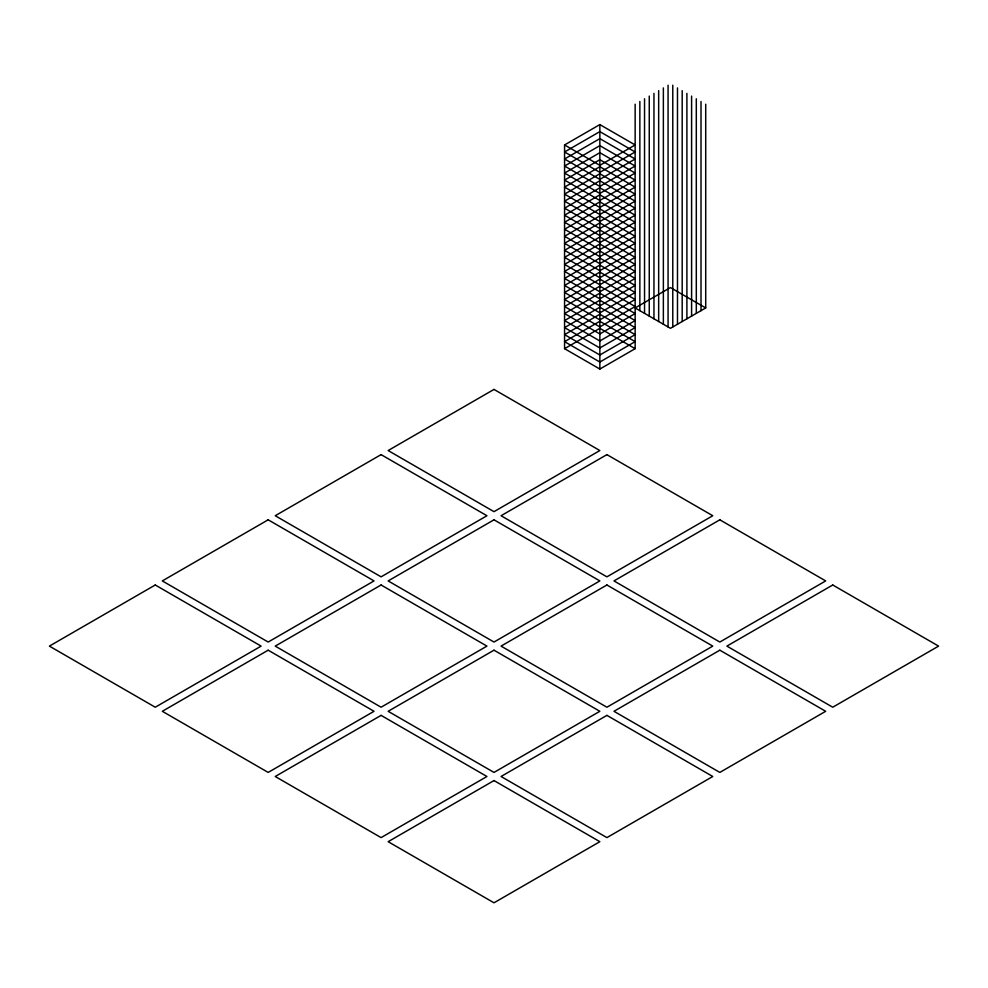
<?xml version="1.0" encoding="UTF-8"?>
<svg xmlns="http://www.w3.org/2000/svg" width="988" height="988" viewBox="0 0 988 988"><rect width="100%" height="100%" fill="white"/><g stroke="black" fill="none" stroke-linecap="round" stroke-linejoin="round"><path stroke-width="1.48" d="M564.568 144.952L599.852 124.587L635.148 144.952L599.852 165.329L564.568 144.952L564.568 348.678L599.852 369.055L635.148 348.678L635.148 104.209M564.568 348.678L599.852 328.312L635.148 348.678M705.716 307.935L670.432 328.312L635.148 307.935L670.432 287.57L705.716 307.935L705.716 104.209M701.011 101.492L701.011 310.652M696.305 98.775L696.305 313.369M691.6 96.071L691.6 316.086M686.895 93.354L686.895 318.803M682.189 90.637L682.189 321.52M677.484 87.92L677.484 324.237M672.779 85.203L672.779 326.954M668.073 85.203L668.073 326.954M663.368 87.92L663.368 324.237M658.663 90.637L658.663 321.52M653.957 93.354L653.957 318.803M649.252 96.071L649.252 316.086M644.547 98.775L644.547 313.369M639.854 101.492L639.854 310.652M599.852 124.587L599.852 369.055M599.852 131.614L564.568 151.979L599.852 172.357L635.148 151.979L599.852 131.614M599.852 138.641L564.568 159.006L599.852 179.384L635.148 159.006L599.852 138.641M599.852 145.656L564.568 166.033L599.852 186.411L635.148 166.033L599.852 145.656M599.852 152.683L564.568 173.061L599.852 193.426L635.148 173.061L599.852 152.683M599.852 159.71L564.568 180.088L599.852 200.453L635.148 180.088L599.852 159.71M599.852 166.737L564.568 187.103L599.852 207.48L635.148 187.103L599.852 166.737M599.852 173.764L564.568 194.13L599.852 214.507L635.148 194.13L599.852 173.764M599.852 180.779L564.568 201.157L599.852 221.534L635.148 201.157L599.852 180.779M599.852 187.806L564.568 208.184L599.852 228.549L635.148 208.184L599.852 187.806M599.852 194.834L564.568 215.211L599.852 235.576L635.148 215.211L599.852 194.834M599.852 201.861L564.568 222.238L599.852 242.603L635.148 222.238L599.852 201.861M599.852 208.888L564.568 229.253L599.852 249.631L635.148 229.253L599.852 208.888M599.852 215.915L564.568 236.28L599.852 256.658L635.148 236.28L599.852 215.915M599.852 222.93L564.568 243.307L599.852 263.685L635.148 243.307L599.852 222.93M599.852 229.957L564.568 250.335L599.852 270.7L635.148 250.335L599.852 229.957M599.852 236.984L564.568 257.362L599.852 277.727L635.148 257.362L599.852 236.984M599.852 244.011L564.568 264.376L599.852 284.754L635.148 264.376L599.852 244.011M599.852 251.038L564.568 271.404L599.852 291.781L635.148 271.404L599.852 251.038M599.852 258.066L564.568 278.431L599.852 298.808L635.148 278.431L599.852 258.066M599.852 265.08L564.568 285.458L599.852 305.823L635.148 285.458L599.852 265.08M599.852 272.108L564.568 292.485L599.852 312.85L635.148 292.485L599.852 272.108M599.852 279.135L564.568 299.512L599.852 319.877L635.148 299.512L599.852 279.135M599.852 286.162L564.568 306.527L599.852 326.904L635.148 306.527L599.852 286.162M599.852 293.189L564.568 313.554L599.852 333.932L635.148 313.554L599.852 293.189M599.852 300.204L564.568 320.581L599.852 340.959L635.148 320.581L599.852 300.204M599.852 307.231L564.568 327.608L599.852 347.974L635.148 327.608L599.852 307.231M599.852 314.258L564.568 334.636L599.852 355.001L635.148 334.636L599.852 314.258M599.852 321.285L564.568 341.65L599.852 362.028L635.148 341.65L599.852 321.285M155.252 584.995L49.4 646.115L155.252 707.223L261.116 646.115L155.252 584.995M268.168 519.812L162.316 580.919L268.168 642.039L374.032 580.919L268.168 519.812M381.084 454.616L275.232 515.736L381.084 576.844L486.948 515.736L381.084 454.616M494 389.42L388.148 450.54L494 511.661L599.852 450.54L494 389.42M268.168 650.19L162.316 711.298L268.168 772.418L374.032 711.298L268.168 650.19M381.084 584.995L275.232 646.115L381.084 707.223L486.948 646.115L381.084 584.995M494 519.812L388.148 580.919L494 642.039L599.852 580.919L494 519.812M606.916 454.616L501.052 515.736L606.916 576.844L712.768 515.736L606.916 454.616M381.084 715.374L275.232 776.494L381.084 837.614L486.948 776.494L381.084 715.374M494 650.19L388.148 711.298L494 772.418L599.852 711.298L494 650.19M606.916 584.995L501.052 646.115L606.916 707.223L712.768 646.115L606.916 584.995M719.832 519.812L613.968 580.919L719.832 642.039L825.684 580.919L719.832 519.812M494 780.569L388.148 841.69L494 902.797L599.852 841.69L494 780.569M606.916 715.374L501.052 776.494L606.916 837.614L712.768 776.494L606.916 715.374M719.832 650.19L613.968 711.298L719.832 772.418L825.684 711.298L719.832 650.19M832.748 584.995L726.884 646.115L832.748 707.223L938.6 646.115L832.748 584.995"/></g></svg>
